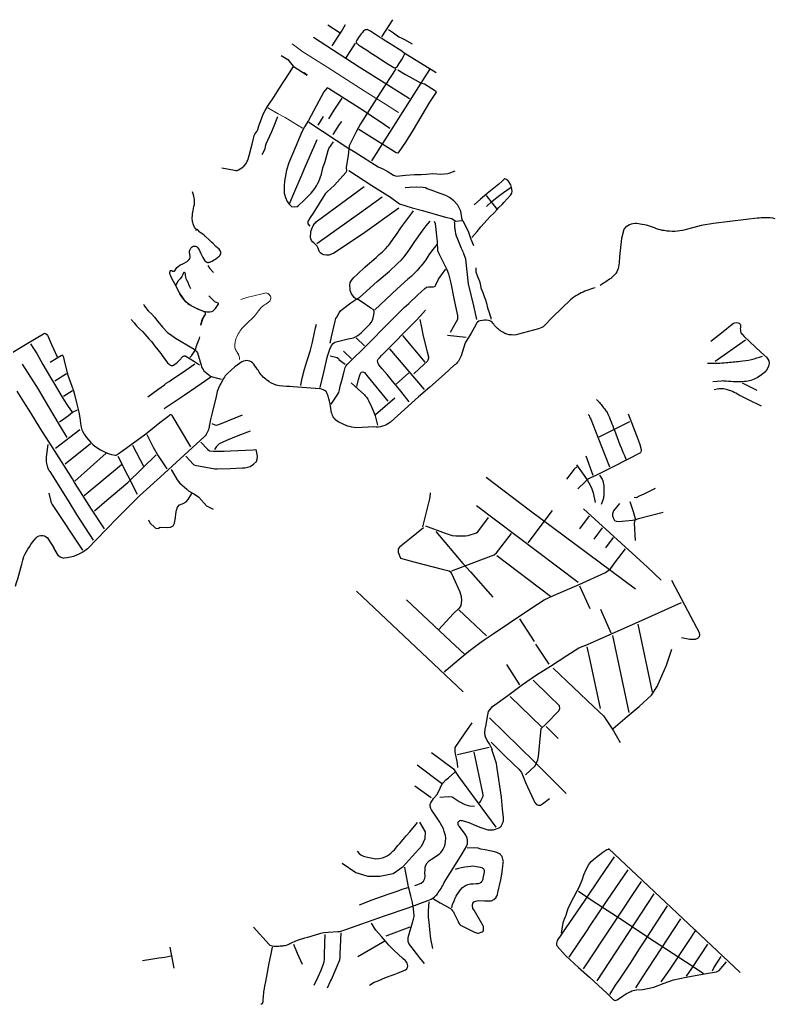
# Model space of a CAD drawing. Header units: metres. Extents: x 332830 to 339449, y 7370889 to 7374586.
# Drawn here: x 335076 to 337567, y 7371122 to 7374390 of the extents above; entities that cross this region are included whole.
import ezdxf

# ---------------------------------------------------------------- set-up
doc = ezdxf.new("R2010")
doc.units = ezdxf.units.M
doc.layers.add('ETAPA 02', color=7, linetype='Continuous', true_color=0xc7ffff)
doc.layers.add('ETAPA 2', color=254, linetype='Continuous', lineweight=9, true_color=0xc7f1ff)

msp = doc.modelspace()

# ---------------------------------------------------------------- linework, layer by layer
at = {"layer": 'ETAPA 02', "color": 81, "true_color": 0x9fff7f}
for p, q in [((336064.5, 7373722.7), (336219.3, 7373837.1)), ((336334.4, 7373764.5), (336213.9, 7373678.4)), ((337377.8, 7373713.4), (337337, 7373706.8)), ((337485.9, 7373727.4), (337377.8, 7373713.4)), ((337523.1, 7373731.8), (337485.9, 7373727.4)), ((337080.7, 7373693.4), (337072.7, 7373663.6)), ((337337, 7373706.8), (337283.9, 7373692.8)), ((336213.9, 7373678.4), (336117.8, 7373615.6)), ((336540.2, 7373636), (336528.1, 7373663.6)), ((337072.7, 7373663.6), (337066.5, 7373604.8)), ((336442.7, 7373622.2), (336433.5, 7373609.5)), ((336461.4, 7373645.4), (336442.7, 7373622.2)), ((336555.8, 7373594.9), (336548.5, 7373617)), ((336565.5, 7373513.4), (336555.8, 7373594.9)), ((336364, 7373529.2), (336328.5, 7373497)), ((336328.5, 7373497), (336254.3, 7373426.9)), ((336582.9, 7373440.2), (336565.5, 7373513.4)), ((336903.1, 7373460.8), (336845.2, 7373403.9)), ((336592.3, 7373394.9), (336582.9, 7373440.2)), ((336845.2, 7373403.9), (336816.9, 7373374.8)), ((336589, 7373377.7), (336574, 7373349.5)), ((336797.8, 7373364.3), (336731.2, 7373346.1)), ((337369.3, 7373322.9), (337410.6, 7373355.7)), ((337410.6, 7373355.7), (337440.2, 7373380)), ((336574, 7373349.5), (336554.1, 7373317.4)), ((337471.6, 7373347.1), (337480.1, 7373339)), ((337480.1, 7373339), (337535.2, 7373287.2)), ((336554.1, 7373317.4), (336540.6, 7373274.6)), ((337535.2, 7373287.2), (337554.1, 7373269.7)), ((335790, 7373238.1), (335765.4, 7373216.3)), ((335813.4, 7373254.3), (335790, 7373238.1)), ((336517.8, 7373243.3), (336485.6, 7373214.2)), ((337358.4, 7373250.7), (337391.3, 7373250.7)), ((335752.6, 7373199.6), (335743.1, 7373182.7)), ((336485.6, 7373214.2), (336436.8, 7373170.9)), ((337404.7, 7373191), (337375.6, 7373188.2)), ((335938.3, 7373175.1), (335927.4, 7373177)), ((336071.4, 7373165.6), (335983.1, 7373171.9)), ((336436.8, 7373170.9), (336399.7, 7373139)), ((335727.5, 7373139.7), (335714.5, 7373085.3)), ((336399.7, 7373139), (336305.9, 7373054.9)), ((336989.9, 7373130.1), (336996.4, 7373123.4)), ((337496, 7373127.9), (337469.9, 7373140.8)), ((337537.7, 7373107.3), (337496, 7373127.9)), ((336111.1, 7373085.7), (336106.8, 7373107)), ((335714.5, 7373085.3), (335709.1, 7373063)), ((336970.7, 7373064), (336994.6, 7373004.2)), ((337095.3, 7373081.7), (337127.9, 7372995.9)), ((336163.3, 7373041.4), (336132.3, 7373056)), ((336250.8, 7373039.1), (336193, 7373035.3)), ((335687.8, 7373005.9), (335555.5, 7372883.5)), ((336994.6, 7373004.2), (337033, 7372905.9)), ((337127.9, 7372995.9), (337133.5, 7372980.4)), ((337133.5, 7372980.4), (337137.6, 7372963.6)), ((337135.5, 7372952.4), (337044.6, 7372906.7)), ((336891, 7372865.1), (336916.3, 7372898.1)), ((336923.3, 7372913.1), (336951.1, 7372874.5)), ((337044.6, 7372906.7), (336989.3, 7372878.9)), ((335555.5, 7372883.5), (335473.9, 7372810.3)), ((336989.3, 7372878.9), (336967.7, 7372868.3)), ((336999.7, 7372878.7), (337008.2, 7372865)), ((336951.8, 7372855.9), (336927.4, 7372833.5)), ((336968.4, 7372845.7), (336974.3, 7372833.5)), ((337013.8, 7372843), (337013.9, 7372809.8)), ((335473.9, 7372810.3), (335398.9, 7372735.4)), ((336978.7, 7372820), (336985.7, 7372787.9)), ((337010.5, 7372795.3), (337005.4, 7372781.4)), ((335398.9, 7372735.4), (335363.3, 7372698.4)), ((335363.3, 7372698.4), (335300.9, 7372634.2)), ((335200.9, 7372616.7), (335189, 7372637.1)), ((335913.9, 7371311.4), (335908.2, 7371284.5)), ((335908.2, 7371284.5), (335902.8, 7371258.4)), ((335902.8, 7371258.4), (335894.7, 7371216.1)), ((335891.5, 7371198.2), (335888.4, 7371182.1)), ((335894.7, 7371216.1), (335891.5, 7371198.2)), ((335883.2, 7371140.9), (335882.5, 7371130.9))]:
    msp.add_line(p, q, dxfattribs=at)
at = {"layer": 'ETAPA 02', "color": 81, "linetype": 'Continuous', "true_color": 0x9fff7f}
for p, q in [((335486.8, 7373446.5), (335490.2, 7373439.7)), ((335490.2, 7373439.7), (335502, 7373424.4)), ((335502, 7373424.4), (335513.9, 7373412.9)), ((335445.5, 7373395), (335455.7, 7373383.6)), ((335513.9, 7373412.9), (335523.3, 7373402.5)), ((335523.3, 7373402.5), (335534.1, 7373388.5)), ((335534.1, 7373388.5), (335550.3, 7373369.7)), ((335455.7, 7373383.6), (335463.5, 7373374.7)), ((335463.5, 7373374.7), (335467.1, 7373370.4)), ((335467.1, 7373370.4), (335473.6, 7373364.5)), ((335473.6, 7373364.5), (335483.7, 7373354.9)), ((335483.7, 7373354.9), (335490.9, 7373346.4)), ((335550.3, 7373369.7), (335567.7, 7373351.3)), ((335095.4, 7373312.6), (335130.5, 7373333.4)), ((335130.5, 7373333.4), (335154.6, 7373348)), ((335167.7, 7373343.6), (335181.1, 7373312.2)), ((335490.9, 7373346.4), (335504.9, 7373331.2)), ((335504.9, 7373331.2), (335513, 7373322)), ((335513, 7373322), (335524.5, 7373307.2)), ((335567.7, 7373351.3), (335576.6, 7373345.1)), ((335576.6, 7373345.1), (335593.4, 7373333.5)), ((335593.4, 7373333.5), (335606.2, 7373325.7)), ((335606.2, 7373325.7), (335636.3, 7373307.6)), ((335036.9, 7373276.4), (335095.4, 7373312.6)), ((335181.1, 7373312.2), (335200.7, 7373271.6)), ((335524.5, 7373307.2), (335543.8, 7373282.4)), ((335636.3, 7373307.6), (335654.4, 7373296.7)), ((335176.7, 7373253.4), (335200, 7373268.2)), ((335200, 7373268.2), (335213.8, 7373276)), ((335220.5, 7373273.4), (335223.7, 7373259.4)), ((335223.7, 7373259.4), (335232.3, 7373222.4)), ((335543.8, 7373282.4), (335548.5, 7373275.9)), ((335548.5, 7373275.9), (335557.1, 7373263.4)), ((335557.1, 7373263.4), (335566.7, 7373251.3)), ((335598.3, 7373252.5), (335605.4, 7373258.9)), ((335605.4, 7373258.9), (335617.2, 7373272.4)), ((335627, 7373273.7), (335656.4, 7373255.6)), ((335656.4, 7373255.6), (335673.1, 7373245.2)), ((335665.9, 7373284.9), (335677.9, 7373243.9)), ((335566.7, 7373251.3), (335571.7, 7373246.4)), ((335586.3, 7373243.7), (335598.3, 7373252.5)), ((335687.4, 7373225.2), (335703.3, 7373211.5)), ((335232.3, 7373222.4), (335236.1, 7373210.9)), ((335236.1, 7373210.9), (335249.2, 7373173.9)), ((335715.9, 7373204.4), (335744.4, 7373196.9)), ((335249.2, 7373173.9), (335254.3, 7373158.8)), ((335254.3, 7373158.8), (335257.7, 7373146.1)), ((336176.3, 7373184.7), (336199.3, 7373163.6)), ((336199.3, 7373163.6), (336220, 7373144.7)), ((335090.1, 7373121.9), (335068, 7373157)), ((335257.7, 7373146.1), (335265.9, 7373114.6)), ((336233.5, 7373126.8), (336244.3, 7373103)), ((335112.9, 7373085.2), (335090.1, 7373121.9)), ((335265.9, 7373114.6), (335271.9, 7373088)), ((336244.3, 7373103), (336251.9, 7373084.7)), ((335144.3, 7373034.5), (335112.9, 7373085.2)), ((335271.9, 7373088), (335275.7, 7373068.7)), ((335275.7, 7373068.7), (335279.2, 7373042.8)), ((335541.1, 7373053.4), (335567.7, 7373073.7)), ((335567.7, 7373073.7), (335572.5, 7373078.1)), ((335581.2, 7373076.8), (335643.1, 7372972.5)), ((336251.9, 7373084.7), (336255.4, 7373075.5)), ((336255.4, 7373075.5), (336262.7, 7373044.4)), ((335191.2, 7372960), (335144.3, 7373034.5)), ((335490.1, 7373012.4), (335510.8, 7373029.2)), ((335510.8, 7373029.2), (335541.1, 7373053.4)), ((335284.4, 7373024), (335289.7, 7373015)), ((335289.7, 7373015), (335297.7, 7373004)), ((335297.7, 7373004), (335311.9, 7372986.9)), ((335421.7, 7372962.3), (335490.1, 7373012.4)), ((335169.7, 7372980.6), (335164.7, 7372947)), ((335311.9, 7372986.9), (335319.9, 7372978.9)), ((335319.9, 7372978.9), (335328.2, 7372972.7)), ((335328.2, 7372972.7), (335343.8, 7372962.2)), ((335343.8, 7372962.2), (335359.3, 7372954.9)), ((335403.1, 7372948.9), (335421.7, 7372962.3)), ((335237.9, 7372887), (335191.2, 7372960)), ((335359.3, 7372954.9), (335372.8, 7372949.8)), ((335372.8, 7372949.8), (335381.1, 7372946.9)), ((335381.1, 7372946.9), (335392.6, 7372945.2)), ((335175.5, 7372890.2), (335239.3, 7372789.8)), ((335250.7, 7372866.7), (335237.9, 7372887)), ((335257.7, 7372854.5), (335250.7, 7372866.7)), ((335269.5, 7372835.4), (335257.7, 7372854.5)), ((335314.4, 7372765.2), (335269.5, 7372835.4)), ((335173.1, 7372819.2), (335179.4, 7372790.8)), ((335184.2, 7372781.7), (335284.4, 7372629.6)), ((335239.3, 7372789.8), (335264.4, 7372748.4)), ((335357.2, 7372700.7), (335314.4, 7372765.2)), ((335264.4, 7372748.4), (335319.5, 7372663.1)), ((335172, 7372665), (335189, 7372637.1)), ((336627.5, 7371998.4), (336621.7, 7372010.2)), ((336634.3, 7371986.9), (336627.5, 7371998.4)), ((336644.7, 7371966.6), (336634.3, 7371986.9)), ((336583.1, 7371958.6), (336610.7, 7371828.4)), ((336657.9, 7371921), (336642.3, 7371968)), ((336659.7, 7371905), (336657.9, 7371921)), ((336675.1, 7371810.1), (336659.7, 7371905)), ((336678.2, 7371769.5), (336675.1, 7371810.1)), ((336681.7, 7371742), (336678.2, 7371769.5)), ((336544.3, 7371732.6), (336566.4, 7371726.2)), ((336566.4, 7371726.2), (336591.9, 7371714.9)), ((336552, 7371690.3), (336533.8, 7371713.6)), ((336591.9, 7371714.9), (336606.1, 7371709)), ((336606.1, 7371709), (336629, 7371701.6)), ((336648.5, 7371701.9), (336666.9, 7371708)), ((336533.5, 7371604.1), (336544.1, 7371621.2)), ((336544.1, 7371621.2), (336559.2, 7371647.7)), ((336585.2, 7371641.1), (336560.5, 7371640.5)), ((336597.4, 7371640.1), (336585.2, 7371641.1)), ((336606.3, 7371637.6), (336597.4, 7371640.1)), ((336620.5, 7371635.2), (336606.3, 7371637.6)), ((336651.2, 7371628.7), (336620.5, 7371635.2)), ((336658.8, 7371626.1), (336651.2, 7371628.7)), ((336665.7, 7371622.6), (336658.8, 7371626.1)), ((336502.9, 7371556.6), (336533.5, 7371604.1)), ((336679, 7371579.9), (336680.7, 7371592.9)), ((336484.8, 7371526.1), (336502.9, 7371556.6)), ((336532.2, 7371573.4), (336520.4, 7371570)), ((336541.6, 7371575.5), (336532.2, 7371573.4)), ((336553.5, 7371577), (336541.6, 7371575.5)), ((336562.8, 7371578.8), (336553.5, 7371577)), ((336572.5, 7371580.2), (336562.8, 7371578.8)), ((336579.4, 7371580.3), (336572.5, 7371580.2)), ((336592, 7371578.9), (336579.4, 7371580.3)), ((336605.2, 7371576.7), (336592, 7371578.9)), ((336610.3, 7371575.1), (336605.2, 7371576.7)), ((336612.7, 7371573.5), (336610.3, 7371575.1)), ((336613.8, 7371541.2), (336618.2, 7371560.8)), ((336675.2, 7371554.7), (336679, 7371579.9)), ((336580.8, 7371522.4), (336590.1, 7371523.2)), ((336590.1, 7371523.2), (336598.1, 7371523.7)), ((336662.9, 7371493.9), (336672.3, 7371535.1)), ((336672.3, 7371535.1), (336675.2, 7371554.7)), ((336527.1, 7371486.5), (336530.3, 7371491.3)), ((336530.3, 7371491.3), (336537.7, 7371501.5)), ((336537.7, 7371501.5), (336545.3, 7371510)), ((336545.3, 7371510), (336554.7, 7371516.7)), ((336554.7, 7371516.7), (336562.8, 7371520.2)), ((336562.8, 7371520.2), (336572.3, 7371522.2)), ((336572.3, 7371522.2), (336580.8, 7371522.4)), ((336661, 7371486.9), (336662.9, 7371493.9)), ((336395.3, 7371453.2), (336430.4, 7371466.4)), ((336449.4, 7371471.8), (336471.3, 7371459.5)), ((336471.3, 7371459.5), (336497.3, 7371444.6)), ((336512.4, 7371453.6), (336517.5, 7371465.9)), ((336517.5, 7371465.9), (336521.4, 7371474.8)), ((336521.4, 7371474.8), (336524.6, 7371481.6)), ((336524.6, 7371481.6), (336527.1, 7371486.5)), ((336579.7, 7371457.5), (336582.7, 7371462.3)), ((336582.7, 7371462.3), (336589.3, 7371464.5)), ((336589.3, 7371464.5), (336597.4, 7371466.3)), ((336597.4, 7371466.3), (336618.4, 7371465.9)), ((336618.4, 7371465.9), (336632, 7371465.4)), ((336632, 7371465.4), (336641.5, 7371466.1)), ((336641.5, 7371466.1), (336649.3, 7371469.7)), ((336649.3, 7371469.7), (336656.2, 7371476)), ((336656.2, 7371476), (336659.5, 7371481.4)), ((336659.5, 7371481.4), (336661, 7371486.9)), ((336286.4, 7371415.4), (336364.4, 7371442.8)), ((336364.4, 7371442.8), (336395.3, 7371453.2)), ((336509.4, 7371442.6), (336512.4, 7371453.6)), ((336578.6, 7371450.1), (336579.7, 7371457.5)), ((336580, 7371440.8), (336578.6, 7371450.1)), ((336583.4, 7371434.2), (336580, 7371440.8)), ((336614, 7371382.5), (336583.4, 7371434.2)), ((336211.4, 7371389.2), (336286.4, 7371415.4)), ((336517.3, 7371424), (336530.8, 7371397.1)), ((336530.8, 7371397.1), (336533.6, 7371391.4)), ((335852.2, 7371378.3), (335903.3, 7371321.2)), ((336075.6, 7371358.2), (336084.6, 7371360.5)), ((336084.6, 7371360.5), (336099.6, 7371361.7)), ((336099.6, 7371361.7), (336131.4, 7371363.6)), ((336158.1, 7371370.5), (336211.4, 7371389.2)), ((336542.9, 7371382.5), (336585.2, 7371361.5)), ((336597.9, 7371358.5), (336610.4, 7371363)), ((336615.4, 7371368.8), (336615.4, 7371378.8)), ((335972.1, 7371323.6), (335997.2, 7371334.8)), ((335997.2, 7371334.8), (336022.6, 7371342.6)), ((336022.6, 7371342.6), (336032.5, 7371345)), ((336032.5, 7371345), (336057, 7371353.2)), ((336057, 7371353.2), (336075.6, 7371358.2)), ((336859.1, 7371314.9), (336887.5, 7371283.8)), ((336887.5, 7371283.8), (336930.5, 7371244.3)), ((337396.6, 7371234), (337420.7, 7371263.3)), ((336930.5, 7371244.3), (336966.9, 7371212.8)), ((337353.2, 7371224.4), (337388.3, 7371230.6)), ((337388.3, 7371230.6), (337396.6, 7371234)), ((336966.9, 7371212.8), (337024.9, 7371158.3)), ((337214.5, 7371192.4), (337244.9, 7371203.2)), ((337244.9, 7371203.2), (337287.7, 7371212.8)), ((337287.7, 7371212.8), (337353.2, 7371224.4)), ((337111.2, 7371168.2), (337122.6, 7371170.2)), ((337122.6, 7371170.2), (337143.6, 7371171.9)), ((337143.6, 7371171.9), (337179.8, 7371179.4)), ((337179.8, 7371179.4), (337214.5, 7371192.4)), ((337024.9, 7371158.3), (337046.2, 7371137.6)), ((337058.2, 7371136.9), (337076.5, 7371149.7))]:
    msp.add_line(p, q, dxfattribs=at)
for points in [[(336098.7, 7374373.3), (336139.3, 7374346.6)], [(336112.9, 7374303.6), (336134.8, 7374337.7), (336143.7, 7374351.6), (336157.4, 7374374.2)], [(336277.2, 7374333.9), (336313.9, 7374390.3)], [(336299.7, 7374357.5), (336316.8, 7374346.9), (336329.2, 7374336.5), (336334, 7374333.6), (336343.5, 7374328.6), (336353.3, 7374324), (336378, 7374310.5)], [(336050.5, 7374332.6), (336202.1, 7374233.8), (336285.5, 7374181.9), (336369.9, 7374128.8)], [(336188.7, 7374312.1), (336156.2, 7374260.4)], [(335943.7, 7374271.2), (335965.2, 7374258.4), (335983.6, 7374236.1), (336030.3, 7374206.6), (336019.4, 7374213.5)], [(336348.6, 7374282), (336457.8, 7374214.8)], [(335746.6, 7373898.2), (335788.4, 7373890.6), (335793.4, 7373889.5), (335797, 7373889.8), (335801.6, 7373891.4), (335812.8, 7373898.2), (335820.4, 7373905.3), (335827.5, 7373913.4), (335831.1, 7373920.3), (335832.9, 7373923.8), (335837.9, 7373939.8), (335844.5, 7373964.7), (335847.8, 7373976.9), (335851, 7373991.1), (335852.3, 7374000.5), (335853.9, 7374005.9), (335856.3, 7374010.1), (335862.6, 7374018.8), (335865.6, 7374025.9), (335869.2, 7374038), (335885.2, 7374078.8), (335890.5, 7374089.4), (335898, 7374101.8), (335921.1, 7374136.5), (335936.3, 7374159.6), (335970.9, 7374213.9), (335984.4, 7374234.6)], [(336324.5, 7374227.1), (336271.8, 7374147.1), (336206.5, 7374044.7), (336193, 7374019.8), (336169.1, 7373971.7), (336165.7, 7373940.1), (336158.9, 7373899.5), (336159.8, 7373887.8), (336158.5, 7373883.2), (336120.5, 7373841.5), (336108.7, 7373829.6), (336096.3, 7373818.6), (336089.9, 7373811.9), (336049.8, 7373748.5), (336040.3, 7373734), (336032.1, 7373720.4), (336032.3, 7373713.1), (336038.5, 7373705.4)], [(336330.5, 7374223.6), (336355.7, 7374208.3), (336370.3, 7374200.8), (336406.4, 7374180.6), (336418.9, 7374177), (336455.2, 7374154.2), (336457.4, 7374149.2), (336436, 7374116.1), (336381, 7374024.8), (336356.6, 7373984.1), (336334.3, 7373951.8), (336330.8, 7373947.7), (336324.8, 7373948), (336201.1, 7374025.5)], [(336435.2, 7374224.6), (336243.1, 7373922)], [(336303.9, 7374029.4), (336268.3, 7374053.1), (336203.5, 7374097.1), (336101.1, 7374162.2), (336096.1, 7374164.1), (336085.3, 7374150.5), (336033.9, 7374055.2), (336020.9, 7374034.1), (336012.9, 7374020.3), (336004.6, 7373998.9), (335989.7, 7373965.3), (335968.6, 7373915.6), (335961.5, 7373891.1), (335954.6, 7373853.8), (335953.7, 7373838.6), (335954, 7373814.7), (335957.6, 7373800.3), (335963.7, 7373786.4), (335970.7, 7373776.5), (335978.2, 7373770.7), (335988.8, 7373769), (335996.7, 7373770.3), (336001.3, 7373773.4), (336020.4, 7373791.4), (336043.6, 7373814.5), (336055.1, 7373829.5), (336061.2, 7373838.6), (336064.5, 7373845), (336068, 7373853), (336077.4, 7373877.4), (336081.6, 7373898.4), (336089.1, 7373920.1), (336099.2, 7373955.8), (336102.1, 7373962.2), (336117.1, 7373985.3)], [(336102, 7374061.1), (336119.6, 7374089.7), (336146.3, 7374129.7)], [(335881, 7373942.9), (335890.1, 7373961.4), (335891.5, 7373970.8), (335894, 7373978.5), (335899.8, 7373990.6), (335912.1, 7374018.8), (335917.6, 7374032), (335932.9, 7374069.4)], [(336035.7, 7374050.2), (336126.5, 7373990.5), (336164.6, 7373965.4), (336188.8, 7373950.9), (336265, 7373902), (336283.3, 7373894.5), (336295.2, 7373887.6), (336316.8, 7373874.7), (336326.2, 7373871.1), (336356.4, 7373874.4), (336386, 7373876.3), (336408.6, 7373876.4), (336425.1, 7373877.2), (336436.1, 7373878.2), (336446.5, 7373879.7), (336473, 7373877), (336496.3, 7373879.6), (336501.5, 7373880.9), (336512.4, 7373885.8), (336521.2, 7373888.5)], [(336065.9, 7374040), (336084.4, 7374068.7)], [(336116, 7374009.4), (336137.3, 7374042.5), (336144.7, 7374052.9)], [(335971, 7373779), (335982, 7373806), (336016.3, 7373884.8), (336020.7, 7373896.9), (336063.5, 7373992.7)], [(336168, 7373889.4), (336243.9, 7373839.6), (336306.6, 7373801.5), (336336.6, 7373778.8), (336378.4, 7373766.2), (336412, 7373757.4), (336488.6, 7373735.1), (336509.9, 7373730.3), (336517.4, 7373725.3), (336523.5, 7373721.9), (336542.4, 7373724.3)], [(336575.8, 7373667.4), (336594.4, 7373687.6), (336606.1, 7373703), (336627.5, 7373726.5), (336636.5, 7373736.9), (336648.8, 7373747.9), (336658.6, 7373759.6), (336665.8, 7373767.1), (336676.7, 7373776.5), (336683.6, 7373784.9), (336693.9, 7373796.2), (336705.9, 7373808.5), (336708.9, 7373814.8), (336709.9, 7373821.6), (336708.2, 7373832.8), (336705.2, 7373842.4), (336700, 7373851.3), (336696.2, 7373855.6), (336691.1, 7373859.8), (336685.2, 7373862.1), (336682, 7373860.3), (336676.6, 7373854.3), (336665.6, 7373844.1), (336626.8, 7373813.4), (336618.5, 7373806), (336604.9, 7373794.7), (336584.2, 7373776.1)], [(335676.6, 7373376.5), (335679.2, 7373386.7), (335681.9, 7373395.6), (335685.6, 7373403.3), (335690.2, 7373410.3), (335691.3, 7373412.3), (335692, 7373414.3), (335692.1, 7373415.9), (335691.7, 7373417.6), (335690.3, 7373419.2), (335688.4, 7373420.3), (335683.2, 7373422.9), (335670.6, 7373428), (335657.7, 7373434), (335651.4, 7373437.4), (335643.5, 7373441.6), (335636.9, 7373446), (335628.7, 7373452.8), (335621.7, 7373460.5), (335613.9, 7373470.8), (335607.2, 7373480.8), (335604.1, 7373487), (335600, 7373495.5), (335596.1, 7373503.9), (335582.4, 7373529.6), (335578.4, 7373536.7), (335576.2, 7373541.8), (335574.4, 7373547), (335574, 7373549.4), (335574.1, 7373551.6), (335574.9, 7373554.4), (335575.7, 7373556.9), (335576.4, 7373557.6), (335577.6, 7373558.1), (335578.9, 7373558.2), (335581.3, 7373557.3), (335583.7, 7373556), (335585.4, 7373555.5), (335586.8, 7373555.3), (335588.2, 7373555.3), (335590.3, 7373556.5), (335597.5, 7373567.4), (335601.4, 7373571.1), (335607, 7373575.6), (335619.3, 7373581.6), (335631.5, 7373587.9), (335633.2, 7373588.8), (335636.5, 7373591.7), (335638.5, 7373593.9), (335640.1, 7373597.8), (335641.2, 7373601.9), (335641.4, 7373605.9), (335640.2, 7373611), (335638.9, 7373618.2), (335639.1, 7373621.9), (335640.1, 7373625.7), (335643.9, 7373631.5), (335648.7, 7373636.5), (335651.6, 7373638.5), (335653.6, 7373639.1), (335656.9, 7373639.1), (335659.6, 7373638.5), (335662.1, 7373637.2), (335665.7, 7373634.1), (335669.4, 7373629.2), (335672.5, 7373623.7), (335677.4, 7373614), (335683.9, 7373601.3), (335690.4, 7373589.9), (335693.2, 7373587.3), (335696.7, 7373585.6), (335697.7, 7373585.2), (335699, 7373584.7), (335700.6, 7373584.6), (335702.2, 7373584.7), (335704.2, 7373585.1), (335706.8, 7373585.9), (335711.1, 7373587.6), (335714.8, 7373589.3), (335719.1, 7373591.6), (335723.2, 7373593.8), (335726.9, 7373596.3), (335732.4, 7373600.7), (335737.5, 7373605.3), (335740.7, 7373608.8), (335741.4, 7373609.6), (335742.6, 7373611.4), (335743.4, 7373614.5), (335743.5, 7373617), (335743, 7373619.5), (335741.7, 7373622.4), (335740.1, 7373625.7), (335737.7, 7373628.5), (335727, 7373638), (335716.4, 7373648.2), (335712.9, 7373651.8), (335709, 7373655.6), (335703.4, 7373661), (335693.8, 7373669.4), (335691.4, 7373671.2), (335689.8, 7373672.8), (335687.7, 7373675), (335684.4, 7373677.7), (335680, 7373681), (335675, 7373683.9), (335672.2, 7373686.3), (335666.6, 7373692.3), (335665.5, 7373693.4), (335663.7, 7373693.1), (335662.9, 7373692.9), (335661.2, 7373692), (335660.6, 7373691.7), (335661, 7373692.1), (335661.4, 7373693.1), (335661.6, 7373694.3), (335661, 7373695.6), (335659.6, 7373697.1), (335658.4, 7373698.7), (335656, 7373702.1), (335654.8, 7373704.4), (335652.5, 7373709.6), (335651.4, 7373712.6), (335650, 7373717.2), (335649.3, 7373720.6), (335648.8, 7373724.2), (335648.5, 7373728.6), (335648.4, 7373732.9), (335648.8, 7373740.6), (335649.8, 7373746.1), (335652, 7373757.3), (335654.3, 7373770), (335655.6, 7373777.1), (335656.3, 7373784.2), (335656.5, 7373788.6), (335656.2, 7373792.9), (335655.3, 7373799), (335654, 7373804.1), (335651.7, 7373812.1), (335649.5, 7373818.8)], [(336582.7, 7373639.8), (336574, 7373661), (336565.5, 7373686.8), (336547.3, 7373721.4), (336543.9, 7373726.3), (336539.9, 7373754.3), (336530.2, 7373774.5), (336516.2, 7373788.6), (336502, 7373799.8), (336490.2, 7373806.5), (336459.3, 7373818.1), (336444.6, 7373822.9), (336428.4, 7373828.5), (336422.4, 7373831.7), (336414.8, 7373833.6), (336391.5, 7373834.1), (336369.6, 7373833.4), (336354.6, 7373831.7)], [(336625.2, 7373770.2), (336642.2, 7373786.8), (336654.2, 7373796.5), (336673.7, 7373811.3), (336700.3, 7373830.1), (336705.8, 7373833.8)], [(336623.3, 7373807.1), (336659, 7373761.2)], [(336072.8, 7373169.9), (336086.1, 7373225.1), (336096.5, 7373268.8), (336098.8, 7373277.2), (336105.1, 7373296.6), (336110.1, 7373309.1), (336116.3, 7373315.6), (336121.7, 7373319.5), (336143.2, 7373325.4), (336165.5, 7373331.3), (336183.5, 7373334.7), (336188.2, 7373336.1), (336198.4, 7373342.2), (336209.5, 7373351.3), (336237.9, 7373379.2), (336243.2, 7373386.2), (336247.6, 7373396.8), (336251.3, 7373410.9), (336252.2, 7373418.6), (336252.6, 7373423), (336251.1, 7373425.8), (336248.7, 7373428.7), (336241, 7373433.2), (336209, 7373454.4), (336199.8, 7373460.4), (336191.9, 7373462.6), (336184.6, 7373469.3), (336181, 7373474.9), (336177.2, 7373480.7), (336173, 7373491.6), (336172.2, 7373496.4), (336170.9, 7373509), (336172.8, 7373518.4), (336178.8, 7373528), (336185, 7373534.2), (336197.1, 7373545.9), (336222.3, 7373569.6), (336258.5, 7373601.2), (336268.7, 7373610.8), (336279.3, 7373619.7), (336289.9, 7373629.9), (336297.1, 7373638.2), (336300.8, 7373642.2), (336322.3, 7373672), (336326.3, 7373677.6), (336341.1, 7373699.2), (336376.8, 7373748), (336382.5, 7373756.1)], [(336106.3, 7373317), (336110, 7373337.3), (336122.8, 7373389.2), (336125.4, 7373398.3), (336127.8, 7373403.3), (336135.5, 7373417.4), (336140.4, 7373423.7), (336147.2, 7373429.6), (336175, 7373450.5), (336194.9, 7373463.8), (336203.7, 7373468), (336214.2, 7373478.1), (336261.7, 7373521.5), (336302.7, 7373555.9), (336328.1, 7373579.4), (336344.3, 7373594.4), (336351.6, 7373603.1), (336367.6, 7373624.2), (336387.3, 7373653.7), (336411.1, 7373688.3), (336424.3, 7373706.2), (336437.6, 7373721.7)], [(336451.7, 7373722.1), (336454.4, 7373714.2), (336461.5, 7373652.5), (336462.5, 7373623.9), (336466.3, 7373614.1), (336487.2, 7373572.5), (336492.9, 7373561.2), (336499.1, 7373546.8), (336506, 7373515.4), (336518, 7373459.4), (336526.7, 7373418.5), (336528.7, 7373408.8), (336528.7, 7373403.3), (336528.7, 7373394.8), (336524.7, 7373387.7), (336503.9, 7373352.5)], [(335644.1, 7373497.4), (335639.6, 7373505.3), (335637.6, 7373510.8), (335635.9, 7373515.6), (335631.4, 7373523.8), (335628.4, 7373530), (335627.9, 7373532.5), (335626.4, 7373541.5), (335625.7, 7373546.8), (335625, 7373549.4), (335624.1, 7373550.9), (335623.1, 7373551.5), (335621.6, 7373551.8), (335620.1, 7373551.1), (335619.2, 7373550), (335617.1, 7373544.4), (335613.7, 7373538.1), (335608.1, 7373530.7), (335602.3, 7373523.2), (335596.8, 7373515.7), (335595.2, 7373513), (335594.3, 7373510.7), (335594.2, 7373508.4), (335594.5, 7373506.8), (335598.3, 7373498.3), (335605.3, 7373484), (335613.7, 7373471.1), (335620.6, 7373461.7), (335628.1, 7373453.7), (335634.3, 7373448), (335638.7, 7373445), (335650.2, 7373438.4), (335659.1, 7373434.3), (335668.2, 7373430), (335685.9, 7373423.3), (335692.4, 7373421.2), (335697.2, 7373420.4), (335703, 7373420.1), (335707, 7373420.6), (335713.3, 7373422.1), (335717.4, 7373423.9), (335720.9, 7373427.1), (335725.2, 7373431.8), (335735, 7373444.9), (335735.3, 7373446.3), (335735.3, 7373447.9), (335734.3, 7373449.6), (335732.4, 7373450.8), (335729.1, 7373452), (335725.7, 7373453), (335723.4, 7373454.2), (335715.6, 7373461.5), (335703.3, 7373473.4)], [(335700.7, 7373574.4), (335705.3, 7373566), (335719.5, 7373551.2)], [(336108.9, 7373114.3), (336127.3, 7373140.9), (336135, 7373152.9), (336136.9, 7373161.5), (336139.7, 7373173.6), (336144.9, 7373192.4), (336151.4, 7373218), (336156.1, 7373236.1), (336158.5, 7373240.3), (336164, 7373246.9), (336172.6, 7373256), (336222, 7373305), (336304.8, 7373388.7), (336351.6, 7373435.2), (336366.7, 7373448.8), (336396.1, 7373476.3), (336420.4, 7373498.5), (336425.8, 7373502.7), (336432.6, 7373503.7), (336443.2, 7373503.5), (336449.3, 7373503.3), (336454.4, 7373506), (336456.2, 7373509.7), (336466.1, 7373529), (336481.8, 7373552), (336489.6, 7373562.4)], [(336589.8, 7373567), (336589.2, 7373553.4), (336595.5, 7373537.4), (336601.4, 7373522), (336603.9, 7373514.6), (336606.2, 7373500.5), (336612.6, 7373484.3), (336617.6, 7373471.8), (336621.9, 7373460.9), (336624.6, 7373448.9), (336628.4, 7373433.8), (336632.4, 7373421.4), (336637.2, 7373407.8), (336639.1, 7373401.7), (336638.8, 7373396.7)], [(336368.8, 7373121.5), (336340.5, 7373157.5), (336308.6, 7373195.8), (336295, 7373212.1), (336278.5, 7373231.4), (336267.1, 7373244.5), (336263.9, 7373252.1), (336263.6, 7373259.2), (336265.7, 7373263.6), (336269.3, 7373268.4), (336277.4, 7373276.4), (336306.3, 7373305.2), (336331.9, 7373331.1), (336340.6, 7373341), (336391.7, 7373392), (336405.3, 7373406.4), (336423, 7373426.3)], [(335677.8, 7373376.4), (335681.4, 7373390), (335684, 7373397.8), (335687.6, 7373405.1), (335692, 7373411.7)], [(336403.7, 7373395.3), (336408.8, 7373368.8), (336415.2, 7373340.4), (336428.2, 7373288.2), (336432.2, 7373271.4), (336432.9, 7373266.4), (336430.4, 7373259.8), (336427.6, 7373256.1), (336417.6, 7373246.6), (336383.2, 7373214.3)], [(336008.7, 7373176.5), (336009.8, 7373183.9), (336013.6, 7373200.5), (336021.5, 7373229.8), (336024.7, 7373241.8), (336038.9, 7373287.1), (336040.9, 7373293.4), (336047.7, 7373319.8), (336053.9, 7373351.7), (336057.9, 7373367.4), (336060.9, 7373379.5)], [(335672.5, 7373338.2), (335670.1, 7373329.3), (335666.2, 7373318.1), (335659.9, 7373303.4), (335657.8, 7373293), (335655.6, 7373290.9), (335645.4, 7373274.4), (335643.9, 7373272.6), (335640, 7373269.3)], [(336192.4, 7373334.3), (336219.7, 7373307.3)], [(336346.4, 7373342.5), (336420.3, 7373253.9)], [(336494.9, 7373343.5), (336557.2, 7373336.2)], [(335111.6, 7373314.8), (335122.1, 7373298.5), (335132.8, 7373282.5), (335152.3, 7373245.7), (335177.7, 7373203.2), (335201.6, 7373164.5), (335214, 7373143), (335230.4, 7373116.2), (335248.8, 7373089.2)], [(336150.8, 7373289.8), (336176.4, 7373264.3)], [(336303.5, 7373298.1), (336417.6, 7373162.5)], [(336105.9, 7373274.2), (336129.3, 7373269.3), (336133.5, 7373266.1), (336136.3, 7373261.3), (336155.5, 7373246.7)], [(335084, 7373247.4), (335104.4, 7373216.1), (335136.9, 7373164.5), (335157.2, 7373129.4), (335206.5, 7373046), (335232.9, 7373003.2)], [(335501.4, 7373138.5), (335534.2, 7373162.9), (335555.9, 7373178.1), (335562.4, 7373183.8), (335572.1, 7373189.8), (335580, 7373194.8), (335627.1, 7373227.1), (335657.3, 7373247.7)], [(335192.2, 7373192), (335230.9, 7373216.5)], [(335555.6, 7373099.3), (335598.2, 7373128.8), (335621.5, 7373143.5), (335660.5, 7373170.8), (335710.7, 7373205.1)], [(336194.4, 7373173.2), (336200.2, 7373195.5), (336205.2, 7373213.2), (336209.1, 7373220.2), (336214.4, 7373221.9), (336219.9, 7373219.3), (336232.3, 7373203.8), (336297.6, 7373124.2)], [(336324.8, 7373180.7), (336366.8, 7373218.5)], [(335220.8, 7373140.4), (335251, 7373159.4)], [(336321.1, 7373134.5), (336256.9, 7373079)], [(335208.3, 7373055.5), (335222.1, 7373065.1), (335237.4, 7373076.3), (335251.6, 7373087.6), (335267.5, 7373095.7)], [(335713.3, 7373049.5), (335723.8, 7373045.4), (335729.9, 7373044.3), (335742, 7373049), (335815.1, 7373079)], [(335194.7, 7372968.3), (335276, 7373030.6)], [(335497.6, 7373013.6), (335519.2, 7372971.4), (335535.9, 7372943), (335564.4, 7372899.3)], [(335840.7, 7373025.1), (335800, 7373008.7), (335762.1, 7372993.7), (335737.7, 7372982.8), (335728.8, 7372973.2), (335722.5, 7372964.1)], [(335226.6, 7372915.9), (335310.9, 7372983.8)], [(335449.8, 7372978.2), (335487.4, 7372906.2)], [(335627.3, 7372941.2), (335652.1, 7372914.2), (335656.8, 7372912.1), (335723.2, 7372899.9), (335730.9, 7372899.4), (335774, 7372900.3), (335815, 7372902.4), (335822.7, 7372903.3), (335840.3, 7372907.7), (335851.6, 7372914.8), (335862.2, 7372924.2), (335864.4, 7372932.1), (335865.1, 7372941.9), (335861.1, 7372963.5)], [(335676.6, 7372987.7), (335698.6, 7372964.3), (335705.9, 7372959.4), (335718.1, 7372957.8), (335740.5, 7372958.5), (335754.3, 7372958.3), (335775.8, 7372959.6), (335850.1, 7372962.4), (335859.7, 7372964)], [(335258.4, 7372859), (335362.6, 7372951.4)], [(335324.6, 7372760.5), (335365.5, 7372795.7), (335434.4, 7372853.9), (335529.2, 7372945.6)], [(335401.2, 7372941.8), (335466, 7372814.9)], [(335289.5, 7372810.6), (335413.6, 7372913.8)], [(335578.2, 7372897), (335598.6, 7372862.9), (335607.6, 7372852.3), (335630.5, 7372831.5), (335636.6, 7372826.4), (335654, 7372816.1), (335665.6, 7372808.6), (335669.9, 7372805.2), (335695.6, 7372777.2), (335717.8, 7372765.6)], [(336623.5, 7372871.6), (336766.3, 7372763.3), (337118.9, 7372500.9)], [(337115.1, 7372805.8), (337122.4, 7372804.7), (337132.8, 7372810), (337147.8, 7372817), (337185.6, 7372835.6)], [(335502.9, 7372730.5), (335507.9, 7372719.8), (335525.4, 7372703.7), (335529.8, 7372701.7), (335536.2, 7372703), (335542.3, 7372705.6), (335567.6, 7372704.7), (335576.7, 7372705.7), (335584.9, 7372710.2), (335589.5, 7372718.7), (335592.5, 7372736.7), (335593.9, 7372750.3), (335595.9, 7372762.7), (335599.8, 7372772.5), (335605.9, 7372779.9), (335618.6, 7372784.8), (335627.9, 7372789.6), (335634.7, 7372797.4), (335646.6, 7372817.8)], [(336438.1, 7372820.3), (336436.4, 7372805.8), (336435.4, 7372800.5), (336413, 7372706.9)], [(336591.2, 7372778.3), (336928.6, 7372523.3)], [(336946.7, 7372766.9), (337159, 7372572.9), (337204.2, 7372529.7)], [(337066.5, 7372784.9), (337046.5, 7372760.1), (337042.5, 7372749.7), (337042.7, 7372743.9), (337046.1, 7372734.3), (337049.9, 7372728.6), (337055.1, 7372725.4), (337063.9, 7372724.8), (337086, 7372726.8), (337109.7, 7372729.2), (337121.8, 7372730.9), (337129.3, 7372734.8), (337211.4, 7372755.6)], [(337100.9, 7372790.7), (337111.2, 7372757.6), (337117.9, 7372734.7), (337116.2, 7372725.2), (337115.3, 7372719.4), (337118.4, 7372662.2)], [(336422.5, 7372709.9), (336487.9, 7372686.1), (336510.8, 7372678.2), (336523, 7372677.5), (336546.6, 7372677.3), (336555, 7372677.2), (336563.5, 7372678.4), (336591.4, 7372687.2), (336595.6, 7372690.4), (336631.1, 7372737.5)], [(336842.5, 7372761.5), (336762.4, 7372653.8)], [(336934.8, 7372700.7), (336966.7, 7372743.7)], [(336416.2, 7372703.2), (336369.6, 7372666.2), (336335.7, 7372639.9), (336331.6, 7372632.6), (336331.7, 7372623.4), (336339.7, 7372603.3), (336384, 7372590.4), (336478.3, 7372566), (336500.8, 7372560.7), (336505.4, 7372557.3), (336509.1, 7372551.7), (336515.1, 7372537.8), (336536.2, 7372490.9), (336541.2, 7372475.8), (336541.6, 7372462.5), (336540.1, 7372446.3), (336534.7, 7372436.7), (336514.1, 7372418.1), (336466.2, 7372366.8)], [(336982.3, 7372665.7), (337009.6, 7372703.3)], [(336456.8, 7372691.5), (336546.8, 7372585.2), (336572.1, 7372557.9), (336645.5, 7372473.6)], [(336510.1, 7372561.2), (336546.9, 7372575.8), (336650.1, 7372613.6), (336658.1, 7372621), (336707.6, 7372684.7)], [(337020.3, 7372637.5), (337046.8, 7372671.4)], [(336485.1, 7372224.8), (336490.7, 7372231.8), (336534.6, 7372267.8), (336566.2, 7372294.8), (336601.1, 7372320.9), (336616.6, 7372331.9), (336647.5, 7372352.3), (336698.4, 7372385.9), (336771.8, 7372435.6), (336816.6, 7372464.8), (336846.9, 7372478.7), (336931.9, 7372515.4), (337020.2, 7372555.1), (337035.8, 7372567.9), (337053.4, 7372591.2), (337086.6, 7372633.9)], [(336659, 7372611.4), (336837.6, 7372477.4)], [(336933.9, 7372511), (336968.1, 7372435.7)], [(337239.1, 7372529.5), (337303, 7372407.8), (337330.1, 7372356.2), (337331.4, 7372348.2), (337330.6, 7372342), (337325.2, 7372336.2), (337317.5, 7372332.9), (337299.3, 7372332.8), (337272, 7372338.9)], [(336193.7, 7372493), (336547.4, 7372159.8)], [(336359.6, 7372464.6), (336505.9, 7372327.8), (336551.9, 7372284.4)], [(336619.3, 7372023), (336620.6, 7372035.5), (336623.3, 7372050.3), (336628.1, 7372078), (336631.4, 7372093.8), (336644.7, 7372110.2), (336696.1, 7372147.3), (336744.1, 7372183.4), (336790.7, 7372216.3), (336836.8, 7372244.6), (336891.7, 7372280), (336931.3, 7372305.4), (336959.9, 7372317), (337012, 7372339.5), (337118.8, 7372386.8), (337271.6, 7372455.4)], [(336533.1, 7372431.2), (336624.7, 7372345.3)], [(337003.3, 7372433.8), (337037.2, 7372355.3)], [(336734.3, 7372401.7), (336782.5, 7372326.9)], [(337127.2, 7372383.5), (337174.1, 7372157.8)], [(337043.3, 7372346.4), (337097.4, 7372090.8)], [(336787.1, 7372317.6), (336832.1, 7372251.2)], [(336958.2, 7372308.5), (336968.1, 7372264.2), (337001.8, 7372104.5)], [(337045.6, 7372037.9), (337091.7, 7372077.1), (337130.9, 7372110.6), (337172.8, 7372148.1), (337190.9, 7372176.9), (337222.5, 7372248.1), (337239.7, 7372301)], [(336691.6, 7372250.5), (336734.3, 7372182.9)], [(336846.3, 7372237.7), (336981.1, 7372110.1), (337013.3, 7372079.6), (337046.2, 7372029.6), (337068.9, 7371991.4)], [(336754, 7371883.5), (336786.1, 7371913.4), (336795.6, 7371933.2), (336797.1, 7371944.6), (336806.2, 7372038.2), (336821.2, 7372052.4), (336864.5, 7372096.7), (336867.7, 7372104.1), (336866.8, 7372112.8), (336833, 7372145.7), (336780.1, 7372198.1)], [(336703.8, 7372143.5), (336806.9, 7372043.1)], [(336530.1, 7371908.7), (336528.9, 7371922.8), (336520.6, 7371960.4), (336520.6, 7371975.1), (336551.7, 7372020.5), (336577.6, 7372056.6)], [(336634.7, 7372073), (336783.9, 7371927.5), (336888.7, 7371822.1)], [(336822.5, 7372044.6), (336862.4, 7372004.7)], [(336640.2, 7371991.8), (336668.8, 7371963.1), (336683.3, 7371949.6), (336714.3, 7371919.2), (336731.6, 7371902.2), (336737.4, 7371896.5), (336740.6, 7371891.5), (336746.6, 7371878.4), (336754.7, 7371858.7), (336781.5, 7371798.4), (336784.7, 7371791.6), (336790.3, 7371785.9), (336797, 7371782.7), (336804.5, 7371783.7), (336810.4, 7371787.9), (336833.6, 7371805.4)], [(336442.9, 7371958.2), (336515.2, 7371903.9), (336532, 7371878), (336656.2, 7371710.5)], [(336528.7, 7371951.4), (336634, 7371975.5)], [(336394.3, 7371917.5), (336475.1, 7371856.5)], [(336386.9, 7371516.8), (336394, 7371518.9), (336408.1, 7371524.8), (336415.5, 7371531), (336420.1, 7371539.7), (336421.3, 7371548.6), (336420.3, 7371557.6), (336420.8, 7371569.7), (336421.6, 7371577.8), (336424, 7371584.2), (336428.5, 7371591.6), (336436.1, 7371599.2), (336442.3, 7371604), (336464.1, 7371618), (336469.8, 7371622.8), (336473.4, 7371626.1), (336477.9, 7371631.9), (336481.3, 7371636.8), (336485.4, 7371646.3), (336487.5, 7371653.8), (336488.8, 7371662.9), (336489.7, 7371674), (336488.6, 7371682.2), (336487.9, 7371685.8), (336484.6, 7371695.6), (336481.7, 7371704.2), (336476.7, 7371715), (336472.6, 7371722.8), (336470.1, 7371727.3), (336461.5, 7371739.6), (336442, 7371767.5), (336439.6, 7371772.7), (336437.6, 7371779.8), (336438, 7371786), (336439.7, 7371791), (336449.4, 7371805), (336461.7, 7371818.6), (336471.1, 7371839.8), (336477, 7371851.3), (336481.5, 7371857.9), (336489.7, 7371866.9), (336498.3, 7371873.8), (336520.3, 7371893.2)], [(336387.2, 7371847.6), (336440.8, 7371809)], [(336469.5, 7371809.8), (336500.4, 7371811.7), (336511.2, 7371810.4), (336534.1, 7371795.5), (336553.3, 7371785.7), (336568.2, 7371780.7), (336585.4, 7371780.3)], [(336146.2, 7371590.7), (336191, 7371559.7), (336231.4, 7371547.8), (336271.1, 7371547.1), (336315.3, 7371556.8), (336348.6, 7371580), (336378.6, 7371613.3), (336409.9, 7371648.7), (336421.2, 7371672.3), (336422.2, 7371694.5), (336403.1, 7371727)], [(336195.9, 7371630.4), (336202, 7371622.7), (336207.9, 7371618.4), (336216.2, 7371614.4), (336230.1, 7371610.1), (336246.8, 7371607), (336258, 7371605.3), (336267.7, 7371606.1), (336279.9, 7371608.2), (336288.4, 7371611.5), (336295.8, 7371615.4), (336302.1, 7371619.4), (336307.7, 7371623.7), (336314.6, 7371630.8), (336319.1, 7371635.3), (336331.2, 7371649.3), (336337.1, 7371655.9), (336353.2, 7371674.9), (336358.7, 7371681.8), (336370.2, 7371694.7), (336375.4, 7371700.8), (336387.4, 7371714.8), (336395.7, 7371725.2)], [(336873.4, 7371358.6), (336876.7, 7371379.8), (336880.5, 7371397), (336887, 7371413.2), (336888.7, 7371417.6), (336892.8, 7371430.5), (336895.8, 7371440.2), (336898.8, 7371448.4), (336915, 7371478.3), (336926, 7371498.7), (336932.7, 7371511.4), (336942.4, 7371534.1), (336948.2, 7371551.5), (336955.6, 7371569.8), (336963.9, 7371586.1), (336972, 7371595.9), (336986.2, 7371608.2), (337011.1, 7371627.4), (337020.9, 7371633.9), (337023.8, 7371635.7), (337031.9, 7371637.1)], [(337029.2, 7371639.6), (337467, 7371227.9)], [(336860.8, 7371333.9), (336952, 7371467.8), (337001.6, 7371542.4), (337049.1, 7371611.9)], [(336418.8, 7371258.1), (336403.7, 7371276.4), (336366.8, 7371324.2), (336364.6, 7371330.8), (336364.6, 7371339.6), (336365.3, 7371343.9), (336368.9, 7371359.2), (336379.3, 7371393.6), (336383, 7371404.5), (336384.5, 7371414.2), (336384.4, 7371417.5), (336383.6, 7371426.7), (336383, 7371438.8), (336379.1, 7371459.7), (336373.4, 7371482.4), (336366.2, 7371511.8), (336358.9, 7371547.7), (336356.6, 7371563.7), (336353.7, 7371577.3)], [(336899.5, 7371278.2), (336960.7, 7371370.5), (336968.2, 7371381.7), (336997.6, 7371425.6), (337025.2, 7371467.2), (337094.5, 7371568.4)], [(337137.5, 7371530.2), (336945.1, 7371240.5)], [(336203.3, 7371452.2), (336246, 7371468.6), (336298.8, 7371487.7), (336331.5, 7371499.3), (336344.6, 7371503.9), (336368.2, 7371511)], [(336929.7, 7371498.2), (336975.5, 7371466.9), (337041, 7371424.5), (337088.6, 7371393.7), (337159.3, 7371346.1), (337222.5, 7371305.1), (337307, 7371249.5), (337345.2, 7371224.4)], [(336433.3, 7371462.3), (336431.8, 7371432.2), (336431.1, 7371410), (336433.4, 7371394.6), (336436.2, 7371370.4), (336439.4, 7371339.8), (336446, 7371307.8)], [(336991.5, 7371199.9), (337180.7, 7371489.4)], [(337033.7, 7371155.3), (337053.4, 7371185.9), (337067, 7371206), (337102.4, 7371259), (337132.9, 7371306.3), (337147.8, 7371329.2), (337194.2, 7371401.5), (337225.1, 7371448.6)], [(337119.8, 7371176.6), (337143.2, 7371213), (337162.7, 7371242.5), (337269.8, 7371405.6)], [(336097.1, 7371177.3), (336107.3, 7371199.5), (336110.1, 7371204.7), (336138.1, 7371269.4), (336139.1, 7371277.7), (336139.5, 7371289.9), (336142.1, 7371360)], [(336236.1, 7371184.7), (336239.8, 7371187.9), (336252.1, 7371195.5), (336265.3, 7371200.5), (336290.1, 7371211), (336296.6, 7371213.7), (336309, 7371217.9), (336318.9, 7371221.5), (336335.4, 7371227.3), (336348.3, 7371233.2), (336355.9, 7371236.7), (336360.4, 7371239.8), (336363.2, 7371244.8), (336363.9, 7371250.2), (336363.2, 7371254.9), (336361.7, 7371259.2), (336360.8, 7371261.2), (336355.9, 7371266.4), (336347.6, 7371274.3), (336317.2, 7371302.4), (336301, 7371318.5), (336289.4, 7371332.3), (336276.7, 7371347), (336257.4, 7371368.3), (336253.4, 7371375.1), (336243.8, 7371392)], [(336291.8, 7371349.8), (336371.3, 7371379.8)], [(337204.9, 7371196.9), (337226.7, 7371227.7), (337236.3, 7371241.8), (337292.5, 7371327), (337320.4, 7371369.2)], [(336053.3, 7371185.9), (336066.2, 7371213.4), (336076, 7371235.4), (336084.2, 7371256.3), (336085.9, 7371264.7), (336087.3, 7371270.7), (336087.4, 7371286.9), (336088.3, 7371323.7), (336089, 7371354.4)], [(336197.5, 7371280.6), (336287, 7371332.7)], [(335574.4, 7371311.8), (335587.6, 7371241.7)], [(335985, 7371322.3), (335997.1, 7371292.1), (336013.1, 7371255.7)], [(337288, 7371215.2), (337305.8, 7371241.5), (337358.9, 7371322.1)], [(335483.4, 7371267.4), (335517.9, 7371273.2), (335537.1, 7371276.4), (335557.3, 7371279), (335577.3, 7371282.9)], [(337374.3, 7371233.5), (337379.4, 7371243.8), (337403.1, 7371280.7)]]:
    msp.add_lwpolyline(points, dxfattribs=at)
msp.add_lwpolyline([(336339.1, 7374251.5), (336343.5, 7374258.4), (336349.5, 7374268), (336352.2, 7374272.4), (336352.8, 7374274.3), (336352.9, 7374276.3), (336352.8, 7374277.7), (336351.9, 7374279.4), (336350.8, 7374280.6), (336347, 7374283.3), (336334.9, 7374291), (336314.5, 7374304.2), (336299.2, 7374314), (336285.8, 7374322.3), (336278, 7374327.4), (336269.4, 7374332.8), (336257, 7374340.7), (336248.2, 7374346.3), (336239.7, 7374351.8), (336233, 7374356), (336231.3, 7374356.8), (336230.1, 7374357.2), (336228.4, 7374357.2), (336226.6, 7374357.1), (336224.2, 7374356.7), (336222.3, 7374356.1), (336220.2, 7374355.2), (336218.8, 7374354.3), (336217.2, 7374352.9), (336212.9, 7374347.8), (336209.2, 7374343.1), (336205.9, 7374338.6), (336200.4, 7374331.1), (336196.9, 7374326), (336194.5, 7374322.2), (336193.4, 7374319.6), (336192.9, 7374317.9), (336192.7, 7374316.1), (336193.1, 7374314.6), (336193.8, 7374312.7), (336194.9, 7374311.2), (336196.3, 7374309.8), (336199.9, 7374307), (336206.3, 7374302.8), (336219.3, 7374294.5), (336230, 7374287.5), (336242.4, 7374279.5), (336262.1, 7374266.6), (336276.5, 7374257.1), (336288.1, 7374249.7), (336301.3, 7374241.2), (336312.1, 7374234.5), (336317.9, 7374231.1), (336319.3, 7374230.8), (336321.5, 7374231), (336323.6, 7374231.4), (336325.4, 7374231.9), (336326.3, 7374232.4), (336326.9, 7374232.9), (336328, 7374234), (336335.1, 7374244.9)], close=True, dxfattribs=at)
at = {"layer": 'ETAPA 02', "color": 81, "true_color": 0x9fff7f}
for points in [[(336278.7, 7373801.2), (336203.4, 7373746.8), (336062.3, 7373646.3)], [(337383.5, 7373257.1), (337483.9, 7373327.9)], [(337523.3, 7373159.8), (337474.3, 7373183.4)], [(336998.3, 7373005.9), (337100.5, 7373056.3)], [(336953.9, 7372942.3), (336978.2, 7372878.9)]]:
    msp.add_lwpolyline(points, dxfattribs=at)
at = {"layer": 'ETAPA 02', "color": 81, "true_color": 0x9fff7f, "extrusion": (0, 0, -1)}
for centre, radius, start, end in [((-336086.9, 7373688.3), 41.1, 34.2551, 56.975), ((-337381.8, 7378174.4), 4444.9, 267.8289, 268.1778), ((-336109.2, 7373673.1), 68, 355.682, 34.2551), ((-336658.7, 7373715), 139.3, 352.322, 357.7007), ((-336636.2, 7373705.2), 115.8, 338.9609, 355.6272), ((-337228.2, 7373804.5), 115.2, 276.6772, 289.7295), ((-337243.2, 7373849.1), 161.5, 255.4154, 280.151), ((-336065.9, 7373669.8), 24.6, 303.8221, 355.682), ((-336089.5, 7373630.3), 21.3, 281.8764, 346.8383), ((-336094, 7373652), 43.5, 236.8243, 281.8764), ((-337295.1, 7373954), 819.1, 335.7106, 337.1587), ((-336236.2, 7373723.3), 227.8, 209.974, 222.6401), ((-336214.8, 7373717.9), 240.6, 218.2455, 231.6694), ((-337007.1, 7373580.6), 57, 184.3041, 233.7445), ((-336595.3, 7374142.1), 753.3, 233.7445, 236.6806), ((-336942.9, 7373613.3), 120.5, 249.3854, 253.8062), ((-336942.9, 7373613.3), 120.5, 236.6806, 240.7729), ((-337454.5, 7373362.6), 22.6, 50.4972, 102.5951), ((-336738.4, 7373448.2), 112.8, 306.083, 324.7318), ((-336712.9, 7373413.1), 69.5, 254.7269, 306.083), ((-336790, 7373401.1), 37.6, 224.2583, 258.0409), ((-337457.1, 7373374.1), 10.8, 102.5951, 189.3674), ((-336482.5, 7373292.9), 60.9, 197.4617, 234.5257), ((-337791.6, 7369561.3), 3709.5, 84.2534, 84.9651), ((-337536.5, 7373250.7), 25.9, 132.8475, 196.8324), ((-335950.9, 7373271.1), 94.7, 305.0808, 331.0974), ((-337506, 7373259.9), 57.7, 196.8324, 231.5241), ((-335967.2, 7373288.1), 117.9, 289.6842, 306.795), ((-337457.9, 7373510), 321.7, 265.891, 276.7731), ((-337473.9, 7373287.6), 98.7, 240.47, 265.891), ((-337448.6, 7373332.1), 150, 231.5241, 240.47), ((-335999.1, 7373709), 537.3, 271.7021, 276.4891), ((-337560.7, 7373324.4), 204.8, 296.3075, 300.1972), ((-336480.4, 7372693.8), 671.5, 140.2217, 143.3189), ((-336730.4, 7372877.9), 360.9, 143.049, 145.1888), ((-336155.8, 7373095.2), 45.7, 300.8415, 347.9552), ((-336896.6, 7373037.1), 78.9, 146.7538, 160.0869), ((-336045.8, 7372657.8), 1069.5, 156.5174, 159.7727), ((-335644.2, 7373049), 61.3, 187.6897, 224.6857), ((-336295.3, 7373609.4), 583.2, 280.1049, 283.0869), ((-336262, 7373103.7), 65.6, 228.0563, 279.8129), ((-337126.4, 7372960.8), 11.6, 166.163, 218.1745), ((-336947, 7372874.5), 38.7, 37.4769, 54.7624), ((-336790.9, 7372758.8), 197.6, 144.1708, 153.9417), ((-336967.2, 7372842.9), 46.6, 151.6675, 179.8219), ((-336927.6, 7372810.8), 52, 154.1651, 169.7963), ((-336975.4, 7372811.2), 38.5, 182.0511, 204.3326), ((-335210.6, 7372744.1), 142.2, 230.5879, 264.8247), ((-335225.4, 7372630.6), 28.2, 274.0348, 330.4961), ((-335870.1, 7371131.8), 12.5, 184.0079, 217.883), ((-335876.1, 7371127.1), 4.88, 217.883, 267.4861)]:
    msp.add_arc(centre, radius, start, end, dxfattribs=at)
at = {"layer": 'ETAPA 02', "color": 81, "true_color": 0x9fff7f}
for centre, radius, start, end in [((332305.6, 7373504.4), 4218.9, 2.7851, 2.9183), ((337120.6, 7373657.8), 55.6, 75.3186, 125.2645), ((337555.6, 7373635.7), 97.2, 73.7753, 93.2063), ((337104.4, 7373682.4), 26.2, 127.346, 155.0108), ((337113.9, 7373534.5), 178.3, 65.0012, 83.3025), ((336030.1, 7373616.4), 39.6, 13.1617, 56.1779), ((338047.5, 7373502.3), 986.3, 174.0388, 175.6959), ((337039.8, 7373279.7), 226.9, 106.1938, 119.5833), ((337039.8, 7373279.7), 226.9, 119.5833, 127.0489), ((336608.1, 7373371.4), 20.1, 100.7219, 161.6557), ((336620.1, 7373307.8), 84.8, 81.9648, 100.7219), ((336629, 7373370.8), 21.2, 35.2682, 81.9648), ((337517.9, 7373364.1), 50.9, 170.6326, 190.0153), ((337484.7, 7373358.2), 17.2, 190.0153, 220.4949), ((335829, 7373229.5), 29.3, 36.3674, 122.1671), ((337442.4, 7373524.4), 269, 275.0349, 291.3196), ((335406.5, 7372909.2), 559.5, 34.4079, 37.1297), ((337391.2, 7373539.3), 288.6, 270.0222, 275.7466), ((335801.6, 7373175.4), 54.6, 131.4953, 153.7511), ((337409.2, 7373099.5), 91.6, 83.2269, 92.8062), ((335859, 7373115.9), 133.6, 160.0223, 169.7262), ((335867.9, 7373112.7), 143.1, 150.6989, 160.0223), ((336058.3, 7373107.7), 59.4, 54.4421, 77.2883), ((337403.3, 7373101.3), 64.2, 73.8761, 110.8129), ((337374.4, 7373001.4), 168.1, 68.8433, 73.8761), ((337377.8, 7373010.1), 158.8, 59.8028, 68.8433), ((336029.4, 7373120.7), 72.6, 15.8079, 29.0836), ((335979.6, 7373096.1), 127.6, 4.8734, 20.3566), ((335921.8, 7373011.5), 218.9, 166.3896, 172.3103), ((338925.6, 7373713), 1997.5, 200.0675, 203.0312), ((336990.2, 7372822.8), 50.8, 116.2773, 139.1813), ((336326.3, 7371099.5), 445.6, 169.3228, 172.5685), ((336034.4, 7371137.6), 151.2, 172.5685, 178.7412)]:
    msp.add_arc(centre, radius, start, end, dxfattribs=at)
at = {"layer": 'ETAPA 02', "color": 81, "linetype": 'Continuous', "true_color": 0x9fff7f, "extrusion": (0, 0, -1)}
for centre, radius, start, end in [((-335159.2, 7373340.3), 9.03, 58.7667, 158.6942), ((-335637.8, 7373269.1), 32.2, 121.0247, 150.7449), ((-335216.1, 7373272), 4.62, 60.5814, 162.5571), ((-335622.9, 7373267.2), 7.66, 41.9121, 122.0883), ((-336179.3, 7373099.9), 60.5, 132.3313, 145.2809), ((-336184.6, 7373103.6), 54.1, 145.2809, 154.6603), ((-335576.3, 7373073.9), 5.67, 48.1116, 149.6591), ((-335363.6, 7372470.6), 307.1, 26.7002, 40.6346), ((-335149.3, 7372653.3), 25.5, 42.6543, 152.5822), ((-336657.9, 7372021.8), 38.3, 351.7223, 1.7454), ((-336692, 7372033.9), 74.2, 341.3627, 346.2452), ((-336467.9, 7371798.1), 146, 168.0412, 172.8925), ((-336586.2, 7371808.1), 22.2, 198.2767, 234.1213), ((-336603.1, 7371815), 9.72, 172.8925, 212.2584), ((-336545.1, 7371722.5), 14.4, 321.8693, 11.007), ((-336541.4, 7371723.2), 10.7, 11.007, 52.04), ((-336536.8, 7371729.1), 3.14, 52.04, 99.9041), ((-337331.7, 7371432.8), 715.1, 23.2628, 24.145), ((-336692.8, 7371737.3), 12, 353.7295, 23.2234), ((-336726.8, 7369734.5), 1968.9, 87.2424, 87.7191), ((-337403.8, 7371630.5), 842.7, 1.6937, 2.3144), ((-336776.6, 7371629.3), 101, 342.8886, 348.255), ((-336430, 7371327.3), 135.2, 119.8436, 123.6642), ((-336487.6, 7371413.7), 31.4, 123.6642, 160.9138), ((-337172.2, 7371012.1), 167.6, 55.1771, 65.9099), ((-337172.2, 7371012.1), 167.6, 65.9099, 68.6445)]:
    msp.add_arc(centre, radius, start, end, dxfattribs=at)
at = {"layer": 'ETAPA 02', "color": 81, "linetype": 'Continuous', "true_color": 0x9fff7f}
for centre, radius, start, end in [((335582.3, 7373257.3), 15.2, 225.4387, 268.6736), ((335581.3, 7373250.5), 8.52, 274.5665, 306.0932), ((335725, 7373255.9), 48.6, 194.3701, 219.2798), ((335727.5, 7373239.7), 37.1, 229.3752, 251.7369), ((335350.7, 7373052.5), 72.1, 187.6909, 203.2244), ((335256.9, 7372933.1), 93.3, 171.4464, 189.9771), ((335394.4, 7372956.8), 11.7, 261.2495, 317.6636), ((335235.2, 7372929.3), 71.3, 189.9771, 202.9623), ((335246.5, 7372934.1), 83.5, 202.9623, 211.7077), ((335199, 7372795.2), 20.1, 192.6109, 222.285), ((334072.3, 7372835.8), 1042, 341.7536, 347.4025), ((336644.6, 7371788.8), 39.4, 147.7416, 161.7233), ((336545.7, 7371780.3), 48.8, 260.0959, 260.1389), ((336545.2, 7371781.4), 48.8, 261.2341, 268.956), ((336660.4, 7371733.7), 20.6, 335.855, 6.2705), ((336431.7, 7371616.1), 141.4, 25.6994, 31.6516), ((336631.7, 7371709.8), 8.67, 252.0621, 272.7576), ((336662.8, 7371720.4), 13, 288.5201, 336.7372), ((336534.5, 7371665.6), 27.2, 357.6856, 25.6994), ((336544.8, 7371655.9), 16.6, 330.2857, 358.3063), ((336663.5, 7371613), 9.83, 42.4159, 77.2527), ((336545.7, 7371505.3), 169.4, 40.573, 42.4159), ((336662.8, 7371605.6), 15.3, 11.745, 40.573), ((336665, 7371594.9), 15.8, 352.6659, 17.1114), ((336609.5, 7371565.9), 8.24, 36.2404, 67.1329), ((336606.2, 7371563.5), 12.3, 347.1189, 36.2404), ((336268.6, 7371633.4), 241.3, 323.189, 333.5945), ((336597.1, 7371539.6), 15.9, 273.7639, 301.0969), ((336598.3, 7371537.6), 13.5, 301.0969, 329.1614), ((336584.8, 7371545.7), 29.4, 329.1614, 351.2039), ((336402.7, 7371540.2), 78.8, 290.607, 308.5595), ((336416.7, 7371522.6), 56.4, 308.5595, 323.189), ((336127, 7371435.7), 72.2, 273.4803, 295.5682), ((336550.1, 7371399.4), 18.3, 205.9375, 246.8736), ((336598.2, 7371387.8), 29.4, 243.5741, 269.3647), ((336607.8, 7371370.2), 7.66, 289.8783, 349.0498), ((336609.6, 7371378.8), 5.74, 0, 40.2517), ((336873.8, 7371323.2), 16.9, 140.5603, 209.3893), ((335913.1, 7371330), 13.2, 221.838, 253.2737), ((335924.6, 7371368.3), 53.2, 253.2737, 272.9766), ((335892, 7371994.8), 680.5, 272.9766, 274.4542), ((335938.1, 7371406), 90, 274.3088, 284.5406), ((335949.3, 7371363.1), 45.6, 284.5406, 300.0839), ((337052.6, 7371144.3), 9.22, 225.8645, 307.2194)]:
    msp.add_arc(centre, radius, start, end, dxfattribs=at)
at = {"layer": 'ETAPA 2', "color": 81, "linetype": 'Continuous', "true_color": 0x9fff7f}
for p, q in [((335809.3, 7373462.1), (335829.5, 7373467.8)), ((335829.5, 7373467.8), (335856.9, 7373474.5)), ((335856.9, 7373474.5), (335875.8, 7373479.3)), ((335875.8, 7373479.3), (335888.9, 7373483))]:
    msp.add_line(p, q, dxfattribs=at)
for points in [[(335980.1, 7374309.8), (336015.6, 7374284.1), (336097.9, 7374231.6), (336222.4, 7374152), (336248.5, 7374135.5), (336292.9, 7374107.5), (336333.4, 7374082.5)], [(335899.7, 7374098.2), (335933.6, 7374078), (335957.3, 7374065.3), (336014, 7374030.3)]]:
    msp.add_lwpolyline(points, dxfattribs=at)
at = {"layer": 'ETAPA 2', "color": 81, "linetype": 'Continuous', "true_color": 0x9fff7f, "extrusion": (0, 0, -1)}
msp.add_arc((-335892.5, 7373470.1), 13.4, 74.5249, 135.1745, dxfattribs=at)
at = {"layer": 'ETAPA 2', "color": 81, "true_color": 0x9fff7f, "extrusion": (0, 0, -1)}
for centre, radius, start, end in [((-335410.8, 7374144.8), 848.3, 234.3265, 235.7775), ((-335892.8, 7373466.1), 16.4, 121.1951, 219.1344), ((-335714.4, 7373526.9), 185.3, 213.7472, 220.4828), ((-335452.6, 7373806.3), 567.5, 224.7883, 227.8957), ((-335481.3, 7373731.7), 493.6, 224.5549, 227.2659), ((-335787.7, 7373270), 16.8, 144.564, 170.9126), ((-335747, 7373262.3), 58.3, 169.7531, 179.967)]:
    msp.add_arc(centre, radius, start, end, dxfattribs=at)
at = {"layer": 'ETAPA 2', "color": 81, "true_color": 0x9fff7f}
for centre, radius, start, end in [((335935.2, 7373377), 81.6, 125.48, 144.871), ((335901.8, 7373293), 114.5, 138.3305, 159.5602), ((335855.6, 7373307.6), 66.1, 157.4435, 181.7978), ((335827.2, 7373311), 38.1, 188.2174, 210.6247), ((335860.4, 7373322.7), 73, 205.2877, 216.0973)]:
    msp.add_arc(centre, radius, start, end, dxfattribs=at)

doc.saveas('drawing.dxf')
